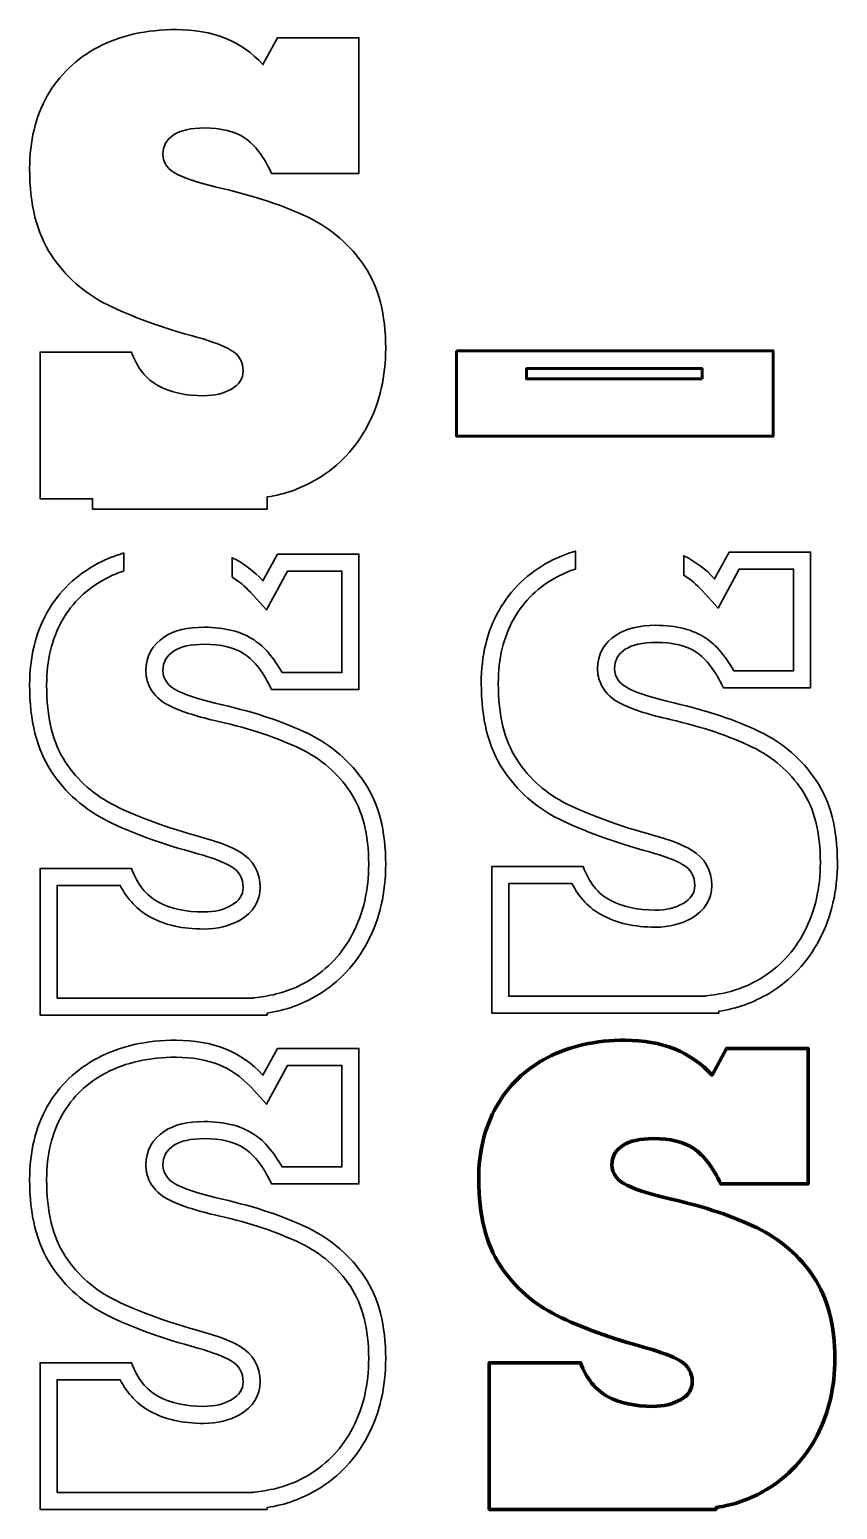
# Model space of a CAD drawing. Header units: inches. Extents: x 1.9 to 18.5, y 1.3 to 31.7.
import ezdxf

# ---------------------------------------------------------------- set-up
doc = ezdxf.new("R2010")
doc.units = ezdxf.units.IN
doc.header["$MEASUREMENT"] = 0
doc.layers.add('Layer 1', color=7, linetype='Continuous')

msp = doc.modelspace()

# ---------------------------------------------------------------- linework, layer by layer
at = {"layer": 'Layer 1', "color": 7, "lineweight": 60, "true_color": 0xffffff}
for points in [[(10.719, 25.151), (10.719, 23.394), (17.221, 23.394), (17.221, 25.151), (10.719, 25.151)], [(15.764, 24.573), (12.155, 24.573), (12.155, 24.783), (15.764, 24.783), (15.764, 24.573)]]:
    msp.add_lwpolyline(points, dxfattribs=at)
at = {"layer": 'Layer 1', "color": 7, "lineweight": 35, "true_color": 0xffffff}
for points, knots in [([(8.826, 26.887), (8.535, 27.322), (8.148, 27.657), (7.666, 27.892), (7.183, 28.127), (6.595, 28.324), (5.902, 28.484), (5.511, 28.572), (5.21, 28.665), (4.999, 28.765), (4.788, 28.865), (4.682, 29.006), (4.682, 29.189), (4.682, 29.357), (4.756, 29.488), (4.903, 29.584), (5.051, 29.68), (5.26, 29.728), (5.531, 29.728), (5.882, 29.728), (6.159, 29.66), (6.362, 29.524), (6.566, 29.389), (6.751, 29.146), (6.918, 28.795), (6.918, 28.795), (8.712, 28.795), (8.712, 28.795), (8.712, 28.795), (8.712, 31.581), (8.712, 31.581), (8.712, 31.581), (7.038, 31.581), (7.038, 31.581), (7.038, 31.581), (6.739, 31.031), (6.739, 31.031), (6.3, 31.509), (5.706, 31.749), (4.957, 31.749), (4.343, 31.749), (3.809, 31.629), (3.355, 31.39), (2.9, 31.151), (2.551, 30.816), (2.308, 30.385), (2.065, 29.955), (1.944, 29.456), (1.944, 28.891), (1.944, 28.157), (2.091, 27.567), (2.386, 27.121), (2.681, 26.674), (3.07, 26.331), (3.552, 26.092), (4.034, 25.853), (4.65, 25.63), (5.4, 25.423), (5.694, 25.343), (5.924, 25.255), (6.087, 25.159), (6.25, 25.064), (6.332, 24.92), (6.332, 24.729), (6.332, 24.577), (6.253, 24.456), (6.093, 24.364), (5.934, 24.272), (5.742, 24.227), (5.519, 24.227), (5.152, 24.227), (4.843, 24.294), (4.592, 24.43), (4.341, 24.565), (4.156, 24.797), (4.036, 25.124), (4.036, 25.124), (2.159, 25.124), (2.159, 25.124), (2.159, 25.124), (2.159, 22.11), (2.159, 22.11), (2.159, 22.11), (3.238, 22.11), (3.238, 22.11), (3.238, 22.11), (3.238, 21.894), (3.238, 21.894), (3.238, 21.894), (6.824, 21.894), (6.824, 21.894), (6.824, 21.894), (6.824, 22.11), (6.824, 22.11), (6.824, 22.11), (6.823, 22.11), (6.823, 22.11), (6.823, 22.11), (6.823, 22.148), (6.823, 22.148), (7.199, 22.205), (7.544, 22.328), (7.857, 22.517), (8.307, 22.788), (8.654, 23.158), (8.897, 23.629), (9.141, 24.099), (9.262, 24.625), (9.262, 25.207), (9.262, 25.893), (9.117, 26.453), (8.826, 26.887)], [0, 0, 0, 0, 1, 1, 1, 2, 2, 2, 3, 3, 3, 4, 4, 4, 5, 5, 5, 6, 6, 6, 7, 7, 7, 8, 8, 8, 9, 9, 9, 10, 10, 10, 11, 11, 11, 12, 12, 12, 13, 13, 13, 14, 14, 14, 15, 15, 15, 16, 16, 16, 17, 17, 17, 18, 18, 18, 19, 19, 19, 20, 20, 20, 21, 21, 21, 22, 22, 22, 23, 23, 23, 24, 24, 24, 25, 25, 25, 26, 26, 26, 27, 27, 27, 28, 28, 28, 29, 29, 29, 30, 30, 30, 31, 31, 31, 32, 32, 32, 33, 33, 33, 34, 34, 34, 35, 35, 35, 36, 36, 36, 37, 37, 37, 37]), ([(8.826, 16.281), (8.535, 16.716), (8.148, 17.051), (7.666, 17.286), (7.183, 17.521), (6.595, 17.718), (5.902, 17.878), (5.511, 17.965), (5.21, 18.059), (4.999, 18.159), (4.788, 18.258), (4.682, 18.4), (4.682, 18.583), (4.682, 18.751), (4.756, 18.882), (4.903, 18.978), (5.051, 19.074), (5.26, 19.121), (5.531, 19.121), (5.882, 19.121), (6.159, 19.054), (6.362, 18.918), (6.566, 18.783), (6.751, 18.539), (6.918, 18.189), (6.918, 18.189), (8.712, 18.189), (8.712, 18.189), (8.712, 18.189), (8.712, 20.975), (8.712, 20.975), (8.712, 20.975), (7.038, 20.975), (7.038, 20.975), (7.038, 20.975), (6.739, 20.425), (6.739, 20.425), (6.555, 20.625), (6.344, 20.784), (6.106, 20.9), (6.106, 20.9), (6.106, 20.501), (6.106, 20.501), (6.243, 20.416), (6.368, 20.312), (6.481, 20.188), (6.481, 20.188), (6.812, 19.827), (6.812, 19.827), (6.812, 19.827), (7.246, 20.625), (7.246, 20.625), (7.246, 20.625), (8.362, 20.625), (8.362, 20.625), (8.362, 20.625), (8.362, 18.539), (8.362, 18.539), (8.362, 18.539), (7.132, 18.539), (7.132, 18.539), (6.961, 18.845), (6.772, 19.066), (6.556, 19.209), (6.295, 19.383), (5.95, 19.471), (5.531, 19.471), (5.188, 19.471), (4.92, 19.406), (4.713, 19.272), (4.467, 19.113), (4.332, 18.868), (4.332, 18.583), (4.332, 18.398), (4.399, 18.054), (4.85, 17.842), (5.086, 17.731), (5.404, 17.631), (5.824, 17.536), (6.488, 17.384), (7.056, 17.193), (7.512, 16.971), (7.942, 16.762), (8.276, 16.472), (8.535, 16.086), (8.785, 15.713), (8.912, 15.213), (8.912, 14.601), (8.912, 14.078), (8.803, 13.601), (8.587, 13.183), (8.372, 12.768), (8.074, 12.449), (7.677, 12.21), (7.404, 12.047), (7.099, 11.938), (6.77, 11.888), (6.77, 11.888), (6.567, 11.857), (6.567, 11.857), (6.554, 11.855), (6.541, 11.854), (6.528, 11.854), (6.528, 11.854), (6.044, 11.854), (6.044, 11.854), (6.044, 11.854), (3.785, 11.854), (3.785, 11.854), (3.785, 11.854), (2.509, 11.854), (2.509, 11.854), (2.509, 11.854), (2.509, 14.167), (2.509, 14.167), (2.509, 14.167), (3.807, 14.167), (3.807, 14.167), (3.956, 13.876), (4.164, 13.657), (4.426, 13.516), (4.727, 13.353), (5.095, 13.271), (5.519, 13.271), (5.803, 13.271), (6.055, 13.332), (6.268, 13.455), (6.535, 13.608), (6.682, 13.846), (6.682, 14.123), (6.682, 14.437), (6.534, 14.697), (6.264, 14.855), (6.072, 14.968), (5.82, 15.065), (5.492, 15.154), (4.768, 15.354), (4.168, 15.571), (3.708, 15.8), (3.277, 16.013), (2.941, 16.31), (2.678, 16.707), (2.423, 17.093), (2.294, 17.624), (2.294, 18.284), (2.294, 18.787), (2.401, 19.232), (2.613, 19.607), (2.824, 19.981), (3.12, 20.265), (3.518, 20.474), (3.631, 20.534), (3.752, 20.585), (3.878, 20.628), (3.878, 20.628), (3.878, 20.996), (3.878, 20.996), (3.693, 20.941), (3.519, 20.87), (3.355, 20.784), (2.9, 20.545), (2.551, 20.21), (2.308, 19.779), (2.065, 19.349), (1.944, 18.85), (1.944, 18.284), (1.944, 17.551), (2.091, 16.961), (2.386, 16.515), (2.681, 16.068), (3.07, 15.725), (3.552, 15.486), (4.034, 15.247), (4.65, 15.024), (5.4, 14.816), (5.694, 14.737), (5.924, 14.649), (6.087, 14.553), (6.25, 14.458), (6.332, 14.314), (6.332, 14.123), (6.332, 13.971), (6.253, 13.85), (6.093, 13.758), (5.934, 13.666), (5.742, 13.621), (5.519, 13.621), (5.152, 13.621), (4.843, 13.688), (4.592, 13.824), (4.341, 13.959), (4.156, 14.19), (4.036, 14.517), (4.036, 14.517), (2.159, 14.517), (2.159, 14.517), (2.159, 14.517), (2.159, 11.504), (2.159, 11.504), (2.159, 11.504), (6.823, 11.504), (6.823, 11.504), (6.823, 11.504), (6.823, 11.542), (6.823, 11.542), (7.199, 11.599), (7.544, 11.722), (7.857, 11.91), (8.307, 12.181), (8.654, 12.552), (8.897, 13.023), (9.141, 13.493), (9.262, 14.019), (9.262, 14.601), (9.262, 15.287), (9.117, 15.847), (8.826, 16.281)], [0, 0, 0, 0, 1, 1, 1, 2, 2, 2, 3, 3, 3, 4, 4, 4, 5, 5, 5, 6, 6, 6, 7, 7, 7, 8, 8, 8, 9, 9, 9, 10, 10, 10, 11, 11, 11, 12, 12, 12, 13, 13, 13, 14, 14, 14, 15, 15, 15, 16, 16, 16, 17, 17, 17, 18, 18, 18, 19, 19, 19, 20, 20, 20, 21, 21, 21, 22, 22, 22, 23, 23, 23, 24, 24, 24, 25, 25, 25, 26, 26, 26, 27, 27, 27, 28, 28, 28, 29, 29, 29, 30, 30, 30, 31, 31, 31, 32, 32, 32, 33, 33, 33, 34, 34, 34, 35, 35, 35, 36, 36, 36, 37, 37, 37, 38, 38, 38, 39, 39, 39, 40, 40, 40, 41, 41, 41, 42, 42, 42, 43, 43, 43, 44, 44, 44, 45, 45, 45, 46, 46, 46, 47, 47, 47, 48, 48, 48, 49, 49, 49, 50, 50, 50, 51, 51, 51, 52, 52, 52, 53, 53, 53, 54, 54, 54, 55, 55, 55, 56, 56, 56, 57, 57, 57, 58, 58, 58, 59, 59, 59, 60, 60, 60, 61, 61, 61, 62, 62, 62, 63, 63, 63, 64, 64, 64, 65, 65, 65, 66, 66, 66, 67, 67, 67, 68, 68, 68, 69, 69, 69, 70, 70, 70, 71, 71, 71, 72, 72, 72, 72]), ([(18.108, 16.32), (17.816, 16.755), (17.43, 17.09), (16.948, 17.325), (16.465, 17.56), (15.877, 17.757), (15.184, 17.917), (14.793, 18.004), (14.492, 18.098), (14.281, 18.198), (14.069, 18.297), (13.964, 18.439), (13.964, 18.622), (13.964, 18.79), (14.038, 18.921), (14.185, 19.017), (14.333, 19.113), (14.542, 19.16), (14.813, 19.16), (15.164, 19.16), (15.441, 19.093), (15.644, 18.957), (15.847, 18.821), (16.033, 18.578), (16.2, 18.228), (16.2, 18.228), (17.994, 18.228), (17.994, 18.228), (17.994, 18.228), (17.994, 21.014), (17.994, 21.014), (17.994, 21.014), (16.32, 21.014), (16.32, 21.014), (16.32, 21.014), (16.021, 20.464), (16.021, 20.464), (15.837, 20.664), (15.626, 20.823), (15.388, 20.939), (15.388, 20.939), (15.388, 20.54), (15.388, 20.54), (15.525, 20.455), (15.65, 20.351), (15.763, 20.227), (15.763, 20.227), (16.094, 19.866), (16.094, 19.866), (16.094, 19.866), (16.528, 20.664), (16.528, 20.664), (16.528, 20.664), (17.644, 20.664), (17.644, 20.664), (17.644, 20.664), (17.644, 18.578), (17.644, 18.578), (17.644, 18.578), (16.413, 18.578), (16.413, 18.578), (16.243, 18.884), (16.053, 19.105), (15.838, 19.248), (15.577, 19.422), (15.232, 19.51), (14.813, 19.51), (14.47, 19.51), (14.202, 19.445), (13.995, 19.311), (13.749, 19.151), (13.614, 18.907), (13.614, 18.622), (13.614, 18.437), (13.681, 18.093), (14.132, 17.881), (14.367, 17.77), (14.686, 17.67), (15.106, 17.575), (15.77, 17.423), (16.338, 17.232), (16.794, 17.01), (17.224, 16.801), (17.558, 16.511), (17.817, 16.125), (18.067, 15.752), (18.194, 15.252), (18.194, 14.64), (18.194, 14.117), (18.084, 13.64), (17.868, 13.222), (17.653, 12.807), (17.356, 12.488), (16.958, 12.249), (16.686, 12.086), (16.381, 11.977), (16.052, 11.927), (16.052, 11.927), (15.848, 11.896), (15.848, 11.896), (15.836, 11.894), (15.823, 11.893), (15.81, 11.893), (15.81, 11.893), (15.326, 11.893), (15.326, 11.893), (15.326, 11.893), (13.067, 11.893), (13.067, 11.893), (13.067, 11.893), (11.791, 11.893), (11.791, 11.893), (11.791, 11.893), (11.791, 14.206), (11.791, 14.206), (11.791, 14.206), (13.089, 14.206), (13.089, 14.206), (13.238, 13.915), (13.445, 13.696), (13.708, 13.555), (14.009, 13.392), (14.377, 13.309), (14.801, 13.309), (15.085, 13.309), (15.337, 13.371), (15.549, 13.494), (15.817, 13.647), (15.964, 13.884), (15.964, 14.162), (15.964, 14.476), (15.816, 14.736), (15.546, 14.894), (15.354, 15.007), (15.102, 15.104), (14.774, 15.193), (14.05, 15.393), (13.449, 15.61), (12.989, 15.839), (12.559, 16.052), (12.222, 16.349), (11.96, 16.746), (11.705, 17.132), (11.575, 17.663), (11.575, 18.323), (11.575, 18.826), (11.683, 19.271), (11.895, 19.646), (12.106, 20.02), (12.402, 20.304), (12.799, 20.513), (12.913, 20.573), (13.033, 20.624), (13.16, 20.667), (13.16, 20.667), (13.16, 21.035), (13.16, 21.035), (12.975, 20.979), (12.8, 20.909), (12.636, 20.823), (12.182, 20.584), (11.833, 20.249), (11.59, 19.818), (11.347, 19.388), (11.225, 18.889), (11.225, 18.323), (11.225, 17.59), (11.373, 17), (11.668, 16.553), (11.963, 16.107), (12.351, 15.764), (12.834, 15.525), (13.316, 15.286), (13.932, 15.063), (14.681, 14.855), (14.976, 14.776), (15.205, 14.688), (15.369, 14.592), (15.532, 14.497), (15.614, 14.353), (15.614, 14.162), (15.614, 14.01), (15.534, 13.889), (15.375, 13.797), (15.215, 13.705), (15.024, 13.659), (14.801, 13.659), (14.434, 13.659), (14.125, 13.727), (13.874, 13.863), (13.623, 13.998), (13.438, 14.229), (13.318, 14.556), (13.318, 14.556), (11.441, 14.556), (11.441, 14.556), (11.441, 14.556), (11.441, 11.543), (11.441, 11.543), (11.441, 11.543), (16.105, 11.543), (16.105, 11.543), (16.105, 11.543), (16.105, 11.581), (16.105, 11.581), (16.481, 11.638), (16.826, 11.761), (17.139, 11.949), (17.589, 12.22), (17.936, 12.591), (18.179, 13.062), (18.422, 13.532), (18.544, 14.058), (18.544, 14.64), (18.544, 15.326), (18.398, 15.886), (18.108, 16.32)], [0, 0, 0, 0, 1, 1, 1, 2, 2, 2, 3, 3, 3, 4, 4, 4, 5, 5, 5, 6, 6, 6, 7, 7, 7, 8, 8, 8, 9, 9, 9, 10, 10, 10, 11, 11, 11, 12, 12, 12, 13, 13, 13, 14, 14, 14, 15, 15, 15, 16, 16, 16, 17, 17, 17, 18, 18, 18, 19, 19, 19, 20, 20, 20, 21, 21, 21, 22, 22, 22, 23, 23, 23, 24, 24, 24, 25, 25, 25, 26, 26, 26, 27, 27, 27, 28, 28, 28, 29, 29, 29, 30, 30, 30, 31, 31, 31, 32, 32, 32, 33, 33, 33, 34, 34, 34, 35, 35, 35, 36, 36, 36, 37, 37, 37, 38, 38, 38, 39, 39, 39, 40, 40, 40, 41, 41, 41, 42, 42, 42, 43, 43, 43, 44, 44, 44, 45, 45, 45, 46, 46, 46, 47, 47, 47, 48, 48, 48, 49, 49, 49, 50, 50, 50, 51, 51, 51, 52, 52, 52, 53, 53, 53, 54, 54, 54, 55, 55, 55, 56, 56, 56, 57, 57, 57, 58, 58, 58, 59, 59, 59, 60, 60, 60, 61, 61, 61, 62, 62, 62, 63, 63, 63, 64, 64, 64, 65, 65, 65, 66, 66, 66, 67, 67, 67, 68, 68, 68, 69, 69, 69, 70, 70, 70, 71, 71, 71, 72, 72, 72, 72]), ([(8.826, 6.125), (8.535, 6.56), (8.148, 6.895), (7.666, 7.13), (7.183, 7.365), (6.595, 7.562), (5.902, 7.722), (5.511, 7.81), (5.21, 7.903), (4.999, 8.003), (4.788, 8.103), (4.682, 8.244), (4.682, 8.427), (4.682, 8.595), (4.756, 8.726), (4.903, 8.822), (5.051, 8.918), (5.26, 8.966), (5.531, 8.966), (5.882, 8.966), (6.159, 8.898), (6.362, 8.762), (6.566, 8.627), (6.751, 8.384), (6.918, 8.033), (6.918, 8.033), (8.712, 8.033), (8.712, 8.033), (8.712, 8.033), (8.712, 10.819), (8.712, 10.819), (8.712, 10.819), (7.038, 10.819), (7.038, 10.819), (7.038, 10.819), (6.739, 10.269), (6.739, 10.269), (6.3, 10.747), (5.706, 10.987), (4.957, 10.987), (4.343, 10.987), (3.809, 10.867), (3.355, 10.628), (2.9, 10.389), (2.551, 10.054), (2.308, 9.623), (2.065, 9.193), (1.944, 8.694), (1.944, 8.128), (1.944, 7.395), (2.091, 6.805), (2.386, 6.359), (2.681, 5.912), (3.07, 5.569), (3.552, 5.33), (4.034, 5.091), (4.65, 4.868), (5.4, 4.661), (5.694, 4.581), (5.924, 4.493), (6.087, 4.397), (6.25, 4.302), (6.332, 4.158), (6.332, 3.967), (6.332, 3.815), (6.253, 3.694), (6.093, 3.602), (5.934, 3.51), (5.742, 3.465), (5.519, 3.465), (5.152, 3.465), (4.843, 3.532), (4.592, 3.668), (4.341, 3.803), (4.156, 4.035), (4.036, 4.362), (4.036, 4.362), (2.159, 4.362), (2.159, 4.362), (2.159, 4.362), (2.159, 1.348), (2.159, 1.348), (2.159, 1.348), (6.823, 1.348), (6.823, 1.348), (6.823, 1.348), (6.823, 1.386), (6.823, 1.386), (7.199, 1.443), (7.544, 1.566), (7.857, 1.755), (8.307, 2.025), (8.654, 2.396), (8.897, 2.867), (9.141, 3.337), (9.262, 3.863), (9.262, 4.445), (9.262, 5.131), (9.117, 5.691), (8.826, 6.125)], [0, 0, 0, 0, 1, 1, 1, 2, 2, 2, 3, 3, 3, 4, 4, 4, 5, 5, 5, 6, 6, 6, 7, 7, 7, 8, 8, 8, 9, 9, 9, 10, 10, 10, 11, 11, 11, 12, 12, 12, 13, 13, 13, 14, 14, 14, 15, 15, 15, 16, 16, 16, 17, 17, 17, 18, 18, 18, 19, 19, 19, 20, 20, 20, 21, 21, 21, 22, 22, 22, 23, 23, 23, 24, 24, 24, 25, 25, 25, 26, 26, 26, 27, 27, 27, 28, 28, 28, 29, 29, 29, 30, 30, 30, 31, 31, 31, 32, 32, 32, 33, 33, 33, 33]), ([(8.587, 3.027), (8.372, 2.612), (8.074, 2.294), (7.677, 2.054), (7.404, 1.891), (7.099, 1.782), (6.77, 1.732), (6.77, 1.732), (6.567, 1.701), (6.567, 1.701), (6.554, 1.699), (6.541, 1.698), (6.528, 1.698), (6.528, 1.698), (6.044, 1.698), (6.044, 1.698), (6.044, 1.698), (3.785, 1.698), (3.785, 1.698), (3.785, 1.698), (2.509, 1.698), (2.509, 1.698), (2.509, 1.698), (2.509, 4.012), (2.509, 4.012), (2.509, 4.012), (3.807, 4.012), (3.807, 4.012), (3.956, 3.72), (4.164, 3.502), (4.426, 3.36), (4.727, 3.197), (5.095, 3.115), (5.519, 3.115), (5.803, 3.115), (6.055, 3.177), (6.268, 3.299), (6.535, 3.452), (6.682, 3.69), (6.682, 3.967), (6.682, 4.281), (6.534, 4.541), (6.264, 4.699), (6.072, 4.812), (5.82, 4.909), (5.492, 4.998), (4.768, 5.198), (4.168, 5.416), (3.708, 5.644), (3.277, 5.857), (2.941, 6.154), (2.678, 6.551), (2.423, 6.938), (2.294, 7.468), (2.294, 8.128), (2.294, 8.631), (2.401, 9.076), (2.613, 9.451), (2.824, 9.825), (3.12, 10.109), (3.518, 10.318), (3.919, 10.529), (4.403, 10.637), (4.957, 10.637), (5.61, 10.637), (6.108, 10.439), (6.481, 10.033), (6.481, 10.033), (6.812, 9.671), (6.812, 9.671), (6.812, 9.671), (7.246, 10.469), (7.246, 10.469), (7.246, 10.469), (8.362, 10.469), (8.362, 10.469), (8.362, 10.469), (8.362, 8.383), (8.362, 8.383), (8.362, 8.383), (7.132, 8.383), (7.132, 8.383), (6.961, 8.689), (6.772, 8.91), (6.557, 9.053), (6.295, 9.227), (5.95, 9.316), (5.531, 9.316), (5.188, 9.316), (4.92, 9.25), (4.713, 9.116), (4.467, 8.957), (4.332, 8.712), (4.332, 8.427), (4.332, 8.242), (4.399, 7.899), (4.85, 7.686), (5.086, 7.575), (5.404, 7.475), (5.824, 7.381), (6.488, 7.228), (7.056, 7.038), (7.512, 6.815), (7.942, 6.606), (8.276, 6.316), (8.535, 5.931), (8.785, 5.557), (8.912, 5.057), (8.912, 4.445), (8.912, 3.922), (8.803, 3.445), (8.587, 3.027)], [0, 0, 0, 0, 1, 1, 1, 2, 2, 2, 3, 3, 3, 4, 4, 4, 5, 5, 5, 6, 6, 6, 7, 7, 7, 8, 8, 8, 9, 9, 9, 10, 10, 10, 11, 11, 11, 12, 12, 12, 13, 13, 13, 14, 14, 14, 15, 15, 15, 16, 16, 16, 17, 17, 17, 18, 18, 18, 19, 19, 19, 20, 20, 20, 21, 21, 21, 22, 22, 22, 23, 23, 23, 24, 24, 24, 25, 25, 25, 26, 26, 26, 27, 27, 27, 28, 28, 28, 29, 29, 29, 30, 30, 30, 31, 31, 31, 32, 32, 32, 33, 33, 33, 34, 34, 34, 35, 35, 35, 36, 36, 36, 37, 37, 37, 37])]:
    msp.add_open_spline(points, degree=3, knots=knots, dxfattribs=at)
at = {"layer": 'Layer 1', "color": 6, "lineweight": 70, "true_color": 0xec00ff}
msp.add_open_spline([(18.054, 6.125), (17.763, 6.56), (17.377, 6.895), (16.894, 7.13), (16.412, 7.365), (15.824, 7.562), (15.131, 7.722), (14.74, 7.81), (14.439, 7.903), (14.228, 8.003), (14.016, 8.103), (13.911, 8.244), (13.911, 8.427), (13.911, 8.595), (13.984, 8.726), (14.132, 8.822), (14.279, 8.918), (14.489, 8.966), (14.76, 8.966), (15.111, 8.966), (15.388, 8.898), (15.591, 8.762), (15.794, 8.627), (15.98, 8.384), (16.147, 8.033), (16.147, 8.033), (17.941, 8.033), (17.941, 8.033), (17.941, 8.033), (17.941, 10.819), (17.941, 10.819), (17.941, 10.819), (16.267, 10.819), (16.267, 10.819), (16.267, 10.819), (15.968, 10.269), (15.968, 10.269), (15.529, 10.747), (14.935, 10.987), (14.186, 10.987), (13.572, 10.987), (13.038, 10.867), (12.583, 10.628), (12.129, 10.389), (11.78, 10.054), (11.537, 9.623), (11.294, 9.193), (11.172, 8.694), (11.172, 8.128), (11.172, 7.395), (11.32, 6.805), (11.615, 6.359), (11.91, 5.912), (12.298, 5.569), (12.781, 5.33), (13.263, 5.091), (13.879, 4.868), (14.628, 4.661), (14.923, 4.581), (15.152, 4.493), (15.316, 4.397), (15.479, 4.302), (15.561, 4.158), (15.561, 3.967), (15.561, 3.815), (15.481, 3.694), (15.322, 3.602), (15.162, 3.51), (14.971, 3.465), (14.748, 3.465), (14.381, 3.465), (14.072, 3.532), (13.821, 3.668), (13.57, 3.803), (13.385, 4.035), (13.265, 4.362), (13.265, 4.362), (11.388, 4.362), (11.388, 4.362), (11.388, 4.362), (11.388, 1.348), (11.388, 1.348), (11.388, 1.348), (16.051, 1.348), (16.051, 1.348), (16.051, 1.348), (16.051, 1.386), (16.051, 1.386), (16.428, 1.443), (16.773, 1.566), (17.086, 1.755), (17.536, 2.025), (17.883, 2.396), (18.126, 2.867), (18.369, 3.337), (18.491, 3.863), (18.491, 4.445), (18.491, 5.131), (18.345, 5.691), (18.054, 6.125)], degree=3, knots=[0, 0, 0, 0, 1, 1, 1, 2, 2, 2, 3, 3, 3, 4, 4, 4, 5, 5, 5, 6, 6, 6, 7, 7, 7, 8, 8, 8, 9, 9, 9, 10, 10, 10, 11, 11, 11, 12, 12, 12, 13, 13, 13, 14, 14, 14, 15, 15, 15, 16, 16, 16, 17, 17, 17, 18, 18, 18, 19, 19, 19, 20, 20, 20, 21, 21, 21, 22, 22, 22, 23, 23, 23, 24, 24, 24, 25, 25, 25, 26, 26, 26, 27, 27, 27, 28, 28, 28, 29, 29, 29, 30, 30, 30, 31, 31, 31, 32, 32, 32, 33, 33, 33, 33], dxfattribs=at)

doc.saveas('drawing.dxf')
